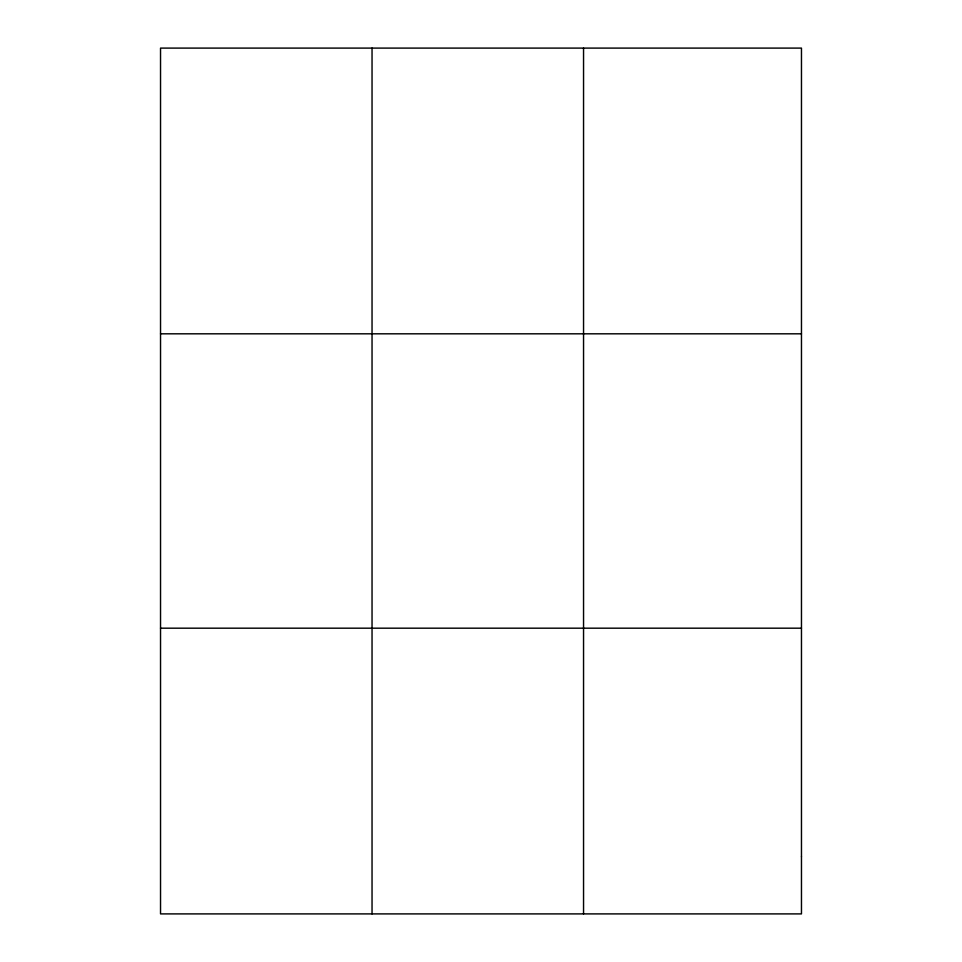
<?xml version="1.0" encoding="UTF-8"?>
<svg xmlns="http://www.w3.org/2000/svg" width="962" height="962" viewBox="0 0 962 962"><rect width="100%" height="100%" fill="white"/><g stroke="black" fill="none" stroke-linecap="round" stroke-linejoin="round"><path stroke-width="1.44" d="M372.041 913.9L372.041 48.1M583.549 913.9L583.549 48.1M160.534 333.814L801.466 333.814M160.534 628.186L801.466 628.186M801.466 856.757L801.466 913.9L160.534 913.9L160.534 48.1L801.466 48.1L801.466 856.757"/></g></svg>
